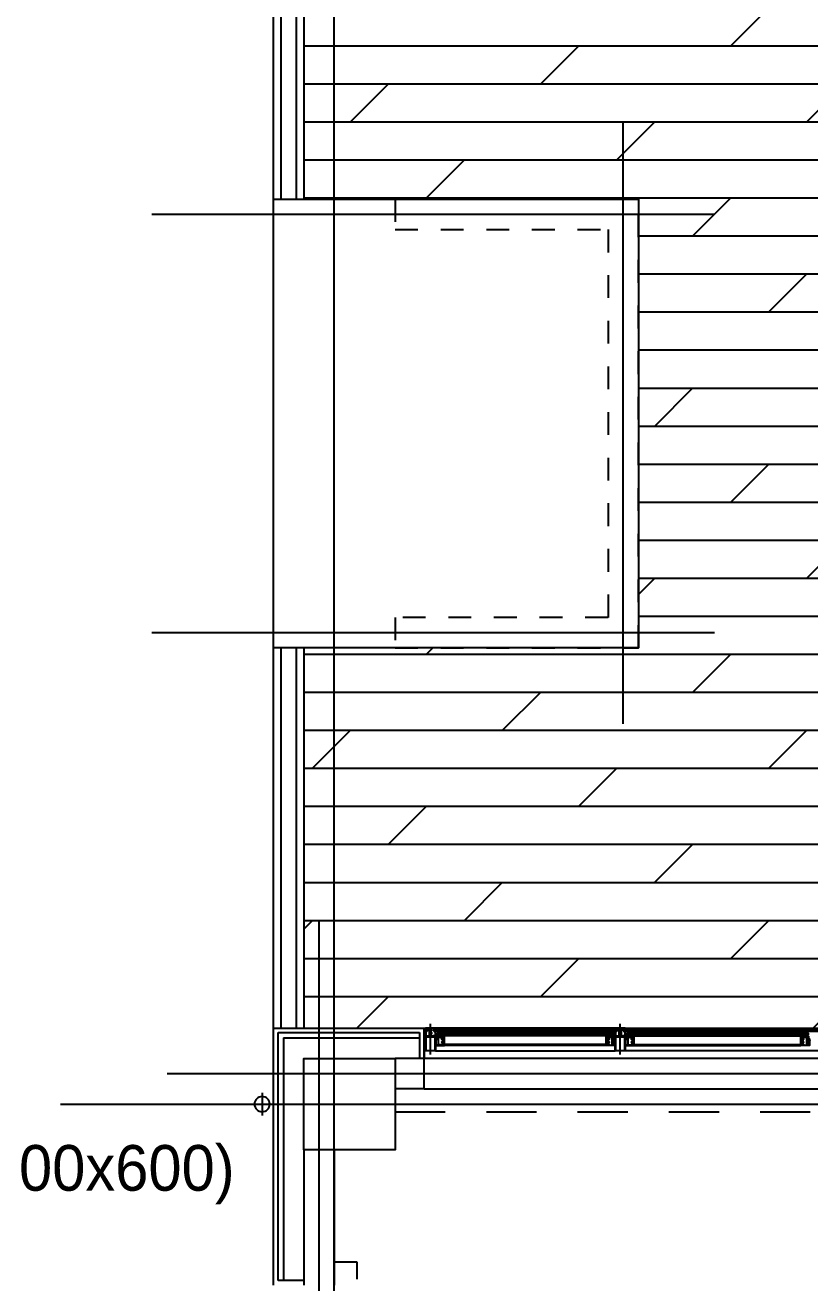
# Model space of a CAD drawing. Header units: millimetres. Extents: x -47382 to 204618, y -51045 to 127155.
# Drawn here: x 18367 to 23527, y 42696 to 50965 of the extents above; entities that cross this region are included whole.
import ezdxf
from ezdxf.enums import TextEntityAlignment as Align

# ---------------------------------------------------------------- set-up
doc = ezdxf.new("R2010")
doc.units = ezdxf.units.MM
doc.header["$LTSCALE"] = 300
doc.header["$MEASUREMENT"] = 0
for name, pattern in [('CEN', [62, 60, -1, 0, -1]), ('H1', [1, 0.5, -0.5]), ('HID', [2, 1.1, -0.9])]:
    doc.linetypes.add(name, pattern=pattern)
doc.layers.get('0').update_dxf_attribs({"linetype": 'CONTINUOUS'})
doc.layers.get('Defpoints').update_dxf_attribs({"color": 153, "linetype": 'CONTINUOUS'})
for name, color, linetype in [('8', 8, 'CONTINUOUS'), ('A-CEN', 1, 'CEN'), ('A-CODE-DRAIN', 6, 'CONTINUOUS'), ('A-CURTAIN', 4, 'HID'), ('A-FLOR-FLIN-TYP2', 8, 'CONTINUOUS'), ('A-FLOR-INSL', 8, 'CONTINUOUS'), ('A-FLOR-PAVE-PAT1', 251, 'CONTINUOUS'), ('A-FLOR-SUB-ELE', 7, 'CONTINUOUS'), ('A-OUT-FIN-TYP2', 4, 'CONTINUOUS'), ('A-ST-AXIS-CEN', 252, 'CEN'), ('A-ST-COL', 2, 'CONTINUOUS'), ('A-ST-CONC', 2, 'CONTINUOUS'), ('A-WALL-MASN', 3, 'CONTINUOUS'), ('A-WIN', 4, 'CONTINUOUS')]:
    doc.layers.add(name, color=color, linetype=linetype)
doc.styles.add('돋움', font='')
doc.styles.get('돋움').set_extended_font_data('Dotum')

# ---------------------------------------------------------------- blocks, each defined once
blk = doc.blocks.new('aw-6400')
at = {"layer": 'A-WIN', "color": 4}
for p, q in [((-10, 200), (-10, 0)), ((-10, 50), (-10, 200)), ((-5, 50), (-5, 200)), ((32.5, 25.8), (32.5, 227.1)), ((1247.5, 200), (65, 200)), ((1247.5, 186), (65, 186)), ((87.4, 177), (84.9, 153)), ((87.4, 178), (1225.1, 178)), ((87.4, 178), (87.4, 156)), ((87.4, 173), (1225.1, 173)), ((1225.1, 173), (1225.1, 178)), ((1280, 25.8), (1280, 227.1)), ((1312.5, 200), (6335, 200)), ((1312.5, 186), (6335, 186)), ((1334.9, 173), (1334.9, 178)), ((3785.1, 178), (1334.9, 178)), ((2505.1, 173), (1334.9, 173)), ((2505.1, 173), (2505.1, 178)), ((1187.5, 90), (84.5, 90)), ((87.4, 156), (87.4, 162)), ((87.4, 161), (1225.1, 161)), ((87.4, 156), (1225.1, 156)), ((103.9, 146), (103.9, 148)), ((1187.5, 148), (111.5, 148)), ((1187.5, 93), (125, 93)), ((1187.5, 85), (125, 85)), ((1225.1, 156), (1225.1, 162)), ((1334.9, 156), (1334.9, 162)), ((2505.1, 161), (1334.9, 161)), ((2505.1, 156), (1334.9, 156)), ((1372.5, 148), (2495.7, 148)), ((1372.5, 93), (2467.5, 93)), ((1372.5, 90), (2467.5, 90)), ((1372.5, 85), (2467.5, 85)), ((2505.1, 156), (2505.1, 162)), ((6410, 0), (-10, 0)), ((65, 50), (1247.5, 50)), ((6335, 50), (1312.5, 50))]:
    blk.add_line(p, q, dxfattribs=at)
for points in [[(7, 198), (7, 189.1, 1), (8.5, 189.1), (8.5, 198, -0.414214), (9, 198.5), (38.3, 198.5, -0.414214), (39.3, 197.5), (39.3, 184.2), (37.3, 184.2), (36.8, 185.7), (35.3, 185.7), (35.3, 183.7, 0.414214), (36.3, 182.7), (39.8, 182.7, 0.414214), (40.8, 183.7), (40.8, 197.5, -0.414214), (41.8, 198.5), (63, 198.5, -0.414214), (63.5, 198), (63.5, 188, -0.414214), (63, 187.5), (53.5, 187.5), (53.5, 185.3, 1), (55, 185.3), (55, 186), (65, 186), (65, 200), (0, 200), (0, 198.5), (6.5, 198.5, -0.414214)], [(0, 146), (8.9, 146, -1), (8.9, 144.9), (8, 144.9), (8, 143.3), (14, 143.3), (14, 144.9), (13, 144.9, -1), (13, 146), (16.5, 146, -0.414214), (17, 145.5), (17, 143.5, 0.414214), (17.5, 143), (25.5, 143, 0.414214), (26, 143.5), (26, 157.2), (26.3, 157.5), (26, 157.8), (26, 185, 0.414214), (25, 186), (11.5, 186), (11.5, 185.3, -1), (10, 185.3), (10, 186), (0, 186), (0, 188), (4.9, 188, 0.414214), (5.4, 188.5), (5.4, 196.7, -1), (6.9, 196.7), (6.9, 188.5, 0.414214), (7.4, 188), (38, 188, -0.414214), (39, 187), (39, 184.5), (37.5, 184.5), (37.1, 185.7, 0.322823), (36.6, 186), (28.5, 186, 0.414214), (28, 185.5), (28, 169.5, 0.414214), (28.5, 169), (36.7, 169, 0.284079), (37.1, 169.3), (37.5, 170), (39, 170), (39, 162, -0.414214), (38.5, 161.5), (36.2, 161.5, -1), (36.2, 163), (36.5, 163, 0.414214), (37, 163.5), (37, 166.2, 0.414214), (36.2, 167), (28.8, 167, 0.414214), (28, 166.2), (28, 163.5, 0.414214), (28.5, 163), (28.8, 163, -1), (28.8, 161.5), (28.5, 161.5, 0.414214), (28, 161), (28, 154, 0.414214), (28.5, 153.5), (28.8, 153.5, -1), (28.8, 152), (28.5, 152, 0.414214), (28, 151.5), (28, 148.8, 0.414214), (28.8, 148), (36.2, 148, 0.414214), (37, 148.8), (37, 151.5, 0.414214), (36.5, 152), (36.2, 152, -1), (36.2, 153.5), (38.5, 153.5, -0.414214), (39, 153), (39, 143.5, 0.414214), (39.5, 143), (48.5, 143, 0.414214), (49, 143.5), (49, 144, 0.414214), (48.5, 144.5), (47, 144.5, -1), (47, 146), (52, 146, -1), (52, 144.9), (51, 144.9), (51, 143.3), (57, 143.3), (57, 144.9), (56, 144.9, -1), (56, 146), (65, 146), (65, 50), (0, 50)], [(13.9, 143.9, -0.414214), (13.4, 143.4), (8.7, 143.4, -0.414214), (8.2, 143.9), (8.2, 144.4, -0.414214), (8.7, 144.9), (9.5, 144.9, 0.696601), (9.5, 146.3), (0, 146.3), (0, 179, -0.414214), (1, 180), (7.5, 180), (7.5, 185.5), (9.5, 185.5), (9.5, 179, -0.414214), (8.5, 178), (2, 178), (2, 148.6), (15.5, 148.6), (15.5, 146.3), (12.5, 146.3, 0.696601), (12.5, 144.9), (13.4, 144.9, -0.414214), (13.9, 144.4)], [(51.1, 143.9, 0.414214), (51.6, 143.4), (56.3, 143.4, 0.414214), (56.8, 143.9), (56.8, 144.4, 0.414214), (56.3, 144.9), (55.5, 144.9, -0.696601), (55.5, 146.3), (65, 146.3), (65, 179, 0.414214), (64, 180), (57.5, 180), (57.5, 185.5), (55.5, 185.5), (55.5, 179, 0.414214), (56.5, 178), (63, 178), (63, 148.6), (49.5, 148.6), (49.5, 146.3), (52.5, 146.3, -0.696601), (52.5, 144.9), (51.6, 144.9, 0.414214), (51.1, 144.4)], [(1261.4, 143.9, -0.414214), (1260.9, 143.4), (1256.2, 143.4, -0.414214), (1255.7, 143.9), (1255.7, 144.4, -0.414214), (1256.2, 144.9), (1257, 144.9, 0.696601), (1257, 146.3), (1247.5, 146.3), (1247.5, 179, -0.414214), (1248.5, 180), (1255, 180), (1255, 185.5), (1257, 185.5), (1257, 179, -0.414214), (1256, 178), (1249.5, 178), (1249.5, 148.6), (1263, 148.6), (1263, 146.3), (1260, 146.3, 0.696601), (1260, 144.9), (1260.9, 144.9, -0.414214), (1261.4, 144.4)], [(1298.6, 143.9, 0.414214), (1299.1, 143.4), (1303.8, 143.4, 0.414214), (1304.3, 143.9), (1304.3, 144.4, 0.414214), (1303.8, 144.9), (1303, 144.9, -0.696601), (1303, 146.3), (1312.5, 146.3), (1312.5, 179, 0.414214), (1311.5, 180), (1305, 180), (1305, 185.5), (1303, 185.5), (1303, 179, 0.414214), (1304, 178), (1310.5, 178), (1310.5, 148.6), (1297, 148.6), (1297, 146.3), (1300, 146.3, -0.696601), (1300, 144.9), (1299.1, 144.9, 0.414214), (1298.6, 144.4)], [(28.5, 145), (28.5, 141, -0.414214), (28, 140.5), (3, 140.5, 0.414214), (2.5, 140), (2.5, 53, 0.414214), (3, 52.5), (62, 52.5, 0.414214), (62.5, 53), (62.5, 140, 0.414214), (62, 140.5), (37, 140.5, -0.414214), (36.5, 141), (36.5, 145, 0.414214), (36, 145.5), (29, 145.5, 0.414214)], [(125, 90), (121.5, 90, 1), (121.5, 88.5), (123, 88.5), (123, 87), (115, 87), (115, 88.5), (116.5, 88.5, 1), (116.5, 90), (113, 90), (113, 87), (85.5, 87, -0.414213), (84.5, 88), (84.5, 131.9, 0.414213), (84, 132.4), (82, 132.4, 1), (82, 131.4), (82.5, 131.4), (82.5, 129, -0.414214), (82, 128.5), (76, 128.5, -0.414214), (75.5, 129), (75.5, 131.4), (76, 131.4, 1), (76, 132.4), (75.5, 132.4), (75.5, 137.6), (76, 137.6, 1), (76, 138.6), (75.5, 138.6), (75.5, 141, -0.414214), (76, 141.5), (82, 141.5, -0.414214), (82.5, 141), (82.5, 138.6), (82, 138.6, 1), (82, 137.6), (84, 137.6, 0.414214), (84.5, 138.1), (84.5, 146), (81, 146, 0.414214), (80.5, 145.5), (80.5, 145.5, 0.414214), (81, 145), (82.5, 145), (82.5, 143.5), (75.5, 143.5), (75.5, 145), (77, 145, 1), (77, 146), (73.5, 146), (73.5, 135.3), (73.8, 135), (73.5, 134.7), (73.5, 129.5, -0.414214), (73, 129), (68, 129), (68, 121), (66, 121, 0.414214), (65, 120, 0.414214), (66, 119), (68, 119), (68, 93), (66, 93, 0.414214), (65, 92, 0.414214), (66, 91), (68, 91), (68, 85), (125, 85)], [(1187.5, 90), (1191, 90, -1), (1191, 88.5), (1189.5, 88.5), (1189.5, 87), (1197.5, 87), (1197.5, 88.5), (1196, 88.5, -1), (1196, 90), (1199.5, 90), (1199.5, 87), (1227, 87, 0.414213), (1228, 88), (1228, 131.9, -0.414213), (1228.5, 132.4), (1230.5, 132.4, -1), (1230.5, 131.4), (1230, 131.4), (1230, 129, 0.414214), (1230.5, 128.5), (1236.5, 128.5, 0.414214), (1237, 129), (1237, 131.4), (1236.5, 131.4, -1), (1236.5, 132.4), (1237, 132.4), (1237, 137.6), (1236.5, 137.6, -1), (1236.5, 138.6), (1237, 138.6), (1237, 141, 0.414214), (1236.5, 141.5), (1230.5, 141.5, 0.414214), (1230, 141), (1230, 138.6), (1230.5, 138.6, -1), (1230.5, 137.6), (1228.5, 137.6, -0.414214), (1228, 138.1), (1228, 146), (1231.5, 146, -0.414214), (1232, 145.5), (1232, 145.5, -0.414214), (1231.5, 145), (1230, 145), (1230, 143.5), (1237, 143.5), (1237, 145), (1235.5, 145, -1), (1235.5, 146), (1239, 146), (1239, 135.3), (1238.7, 135), (1239, 134.7), (1239, 129.5, 0.414214), (1239.5, 129), (1244.5, 129), (1244.5, 121), (1246.5, 121, -0.414214), (1247.5, 120, -0.414214), (1246.5, 119), (1244.5, 119), (1244.5, 93), (1246.5, 93, -0.414214), (1247.5, 92, -0.414214), (1246.5, 91), (1244.5, 91), (1244.5, 85), (1187.5, 85)], [(1372.5, 90), (1369, 90, 1), (1369, 88.5), (1370.5, 88.5), (1370.5, 87), (1362.5, 87), (1362.5, 88.5), (1364, 88.5, 1), (1364, 90), (1360.5, 90), (1360.5, 87), (1333, 87, -0.414213), (1332, 88), (1332, 131.9, 0.414213), (1331.5, 132.4), (1329.5, 132.4, 1), (1329.5, 131.4), (1330, 131.4), (1330, 129, -0.414214), (1329.5, 128.5), (1323.5, 128.5, -0.414214), (1323, 129), (1323, 131.4), (1323.5, 131.4, 1), (1323.5, 132.4), (1323, 132.4), (1323, 137.6), (1323.5, 137.6, 1), (1323.5, 138.6), (1323, 138.6), (1323, 141, -0.414214), (1323.5, 141.5), (1329.5, 141.5, -0.414214), (1330, 141), (1330, 138.6), (1329.5, 138.6, 1), (1329.5, 137.6), (1331.5, 137.6, 0.414214), (1332, 138.1), (1332, 146), (1328.5, 146, 0.414214), (1328, 145.5), (1328, 145.5, 0.414214), (1328.5, 145), (1330, 145), (1330, 143.5), (1323, 143.5), (1323, 145), (1324.5, 145, 1), (1324.5, 146), (1321, 146), (1321, 135.3), (1321.3, 135), (1321, 134.7), (1321, 129.5, -0.414214), (1320.5, 129), (1315.5, 129), (1315.5, 121), (1313.5, 121, 0.414214), (1312.5, 120, 0.414214), (1313.5, 119), (1315.5, 119), (1315.5, 93), (1313.5, 93, 0.414214), (1312.5, 92, 0.414214), (1313.5, 91), (1315.5, 91), (1315.5, 85), (1372.5, 85)], [(2467.5, 90), (2471, 90, -1), (2471, 88.5), (2469.5, 88.5), (2469.5, 87), (2477.5, 87), (2477.5, 88.5), (2476, 88.5, -1), (2476, 90), (2479.5, 90), (2479.5, 87), (2507, 87, 0.414213), (2508, 88), (2508, 131.9, -0.414213), (2508.5, 132.4), (2510.5, 132.4, -1), (2510.5, 131.4), (2510, 131.4), (2510, 129, 0.414214), (2510.5, 128.5), (2516.5, 128.5, 0.414214), (2517, 129), (2517, 131.4), (2516.5, 131.4, -1), (2516.5, 132.4), (2517, 132.4), (2517, 137.6), (2516.5, 137.6, -1), (2516.5, 138.6), (2517, 138.6), (2517, 141, 0.414214), (2516.5, 141.5), (2510.5, 141.5, 0.414214), (2510, 141), (2510, 138.6), (2510.5, 138.6, -1), (2510.5, 137.6), (2508.5, 137.6, -0.414214), (2508, 138.1), (2508, 146), (2511.5, 146, -0.414214), (2512, 145.5), (2512, 145.5, -0.414214), (2511.5, 145), (2510, 145), (2510, 143.5), (2517, 143.5), (2517, 145), (2515.5, 145, -1), (2515.5, 146), (2519, 146), (2519, 135.3), (2518.7, 135), (2519, 134.7), (2519, 129.5, 0.414214), (2519.5, 129), (2524.5, 129), (2524.5, 121), (2526.5, 121, -0.414214), (2527.5, 120, -0.414214), (2526.5, 119), (2524.5, 119), (2524.5, 93), (2526.5, 93, -0.414214), (2527.5, 92, -0.414214), (2526.5, 91), (2524.5, 91), (2524.5, 85), (2467.5, 85)]]:
    blk.add_lwpolyline(points, format="xyb", close=True, dxfattribs=at)
for points in [[(111.5, 148), (111.5, 148.5, 1), (110, 148.5), (110, 148), (106.3, 148), (106, 147.7), (105.7, 148), (98.8, 148), (98.8, 153), (84.9, 153), (84.9, 155), (83.6, 155), (83.6, 153), (81.4, 153), (81.4, 167.7), (83.6, 167.7), (83.6, 165.7), (84.9, 165.7), (84.9, 169), (81.4, 169), (81.4, 178), (77.5, 178, 0.414214), (77.2, 177.7), (77.2, 176.8, 0.414214), (77.5, 176.5), (79.4, 176.5), (79.4, 167.2), (76.2, 167.2), (76.2, 164.2, 0.414214), (76.7, 163.7), (77.4, 163.7, 0.414214), (77.9, 164.2), (77.9, 165.2), (79.4, 165.2), (79.4, 163.7), (79.4, 161.5), (76.2, 161.5), (76.2, 157, 0.414214), (76.7, 156.5), (77.4, 156.5, 0.414214), (77.9, 157), (77.9, 159.5), (79.4, 159.5), (79.4, 151), (96.8, 151), (96.8, 144.5, 0.414214), (97.3, 144, 0.414214), (97.8, 144.5), (97.8, 145.4, -0.414214), (98.4, 146, -0.414214), (99, 145.4), (99, 139.2, -0.414214), (98.4, 138.6, -0.414214), (97.8, 139.2), (97.8, 140.1, 0.414214), (97.3, 140.6, 0.414214), (96.8, 140.1), (96.8, 137), (102.9, 137, 0.414214), (103.4, 137.5), (103.4, 139.5, 1), (102.4, 139.5, -0.414214), (101.9, 139), (101.6, 139, -0.414214), (101, 139.6), (101, 145.4, -0.414214), (101.6, 146), (101.9, 146, -0.414214), (102.4, 145.5, 1), (103.4, 145.5, -0.414214), (103.9, 146), (108.1, 146, -0.414214), (108.6, 145.5, 1), (109.6, 145.5, -0.414214), (110.1, 146), (110.4, 146, -0.414214), (111, 145.4), (111, 139.6, -0.414214), (110.4, 139), (110.1, 139, -0.414214), (109.6, 139.5, 1), (108.6, 139.5), (108.6, 137.5, 0.414214), (109.1, 137), (111, 137), (111, 128.5), (106, 128.5), (106, 124), (108, 124), (108, 126.5), (111, 126.5), (111, 106.5), (108, 106.5), (108, 109), (106, 109), (106, 104.5), (111, 104.5), (111, 95), (106, 95), (106, 93), (125, 93), (125, 148), (111.5, 148)], [(1201, 148), (1201, 148.5, -1), (1202.5, 148.5), (1202.5, 148), (1206.2, 148), (1206.5, 147.7), (1206.8, 148), (1213.7, 148), (1213.7, 153), (1227.6, 153), (1227.6, 155), (1228.9, 155), (1228.9, 153), (1231.1, 153), (1231.1, 167.7), (1228.9, 167.7), (1228.9, 165.7), (1227.6, 165.7), (1227.6, 169), (1231.1, 169), (1231.1, 178), (1235, 178, -0.414214), (1235.3, 177.7), (1235.3, 176.8, -0.414214), (1235, 176.5), (1233.1, 176.5), (1233.1, 167.2), (1236.3, 167.2), (1236.3, 164.2, -0.414214), (1235.8, 163.7), (1235.1, 163.7, -0.414214), (1234.6, 164.2), (1234.6, 165.2), (1233.1, 165.2), (1233.1, 163.7), (1233.1, 161.5), (1236.3, 161.5), (1236.3, 157, -0.414214), (1235.8, 156.5), (1235.1, 156.5, -0.414214), (1234.6, 157), (1234.6, 159.5), (1233.1, 159.5), (1233.1, 151), (1215.7, 151), (1215.7, 144.5, -0.414214), (1215.2, 144, -0.414214), (1214.7, 144.5), (1214.7, 145.4, 0.414214), (1214.1, 146, 0.414214), (1213.5, 145.4), (1213.5, 139.2, 0.414214), (1214.1, 138.6, 0.414214), (1214.7, 139.2), (1214.7, 140.1, -0.414214), (1215.2, 140.6, -0.414214), (1215.7, 140.1), (1215.7, 137), (1209.6, 137, -0.414214), (1209.1, 137.5), (1209.1, 139.5, -1), (1210.1, 139.5, 0.414214), (1210.6, 139), (1210.9, 139, 0.414214), (1211.5, 139.6), (1211.5, 145.4, 0.414214), (1210.9, 146), (1210.6, 146, 0.414214), (1210.1, 145.5, -1), (1209.1, 145.5, 0.414214), (1208.6, 146), (1204.4, 146, 0.414214), (1203.9, 145.5, -1), (1202.9, 145.5, 0.414214), (1202.4, 146), (1202.1, 146, 0.414214), (1201.5, 145.4), (1201.5, 139.6, 0.414214), (1202.1, 139), (1202.4, 139, 0.414214), (1202.9, 139.5, -1), (1203.9, 139.5), (1203.9, 137.5, -0.414214), (1203.4, 137), (1201.5, 137), (1201.5, 128.5), (1206.5, 128.5), (1206.5, 124), (1204.5, 124), (1204.5, 126.5), (1201.5, 126.5), (1201.5, 106.5), (1204.5, 106.5), (1204.5, 109), (1206.5, 109), (1206.5, 104.5), (1201.5, 104.5), (1201.5, 95), (1206.5, 95), (1206.5, 93), (1187.5, 93), (1187.5, 148), (1201, 148)], [(1280, 200), (1247.5, 200), (1247.5, 198.5), (1254, 198.5, -0.414214), (1254.5, 198), (1254.5, 189.1, 1), (1256, 189.1), (1256, 198, -0.414214), (1256.5, 198.5), (1304, 198.5), (1304, 189.1, 1), (1305.5, 189.1), (1305.5, 198, -0.414214), (1306, 198.5), (1312.5, 198.5), (1312.5, 200), (1280, 200)], [(1312.5, 50), (1247.5, 50), (1247.5, 146), (1256.4, 146, -1), (1256.4, 144.9), (1255.5, 144.9), (1255.5, 143.3), (1261.5, 143.3), (1261.5, 144.9), (1260.6, 144.9, -1), (1260.6, 146), (1264, 146, -0.414214), (1264.5, 145.5), (1264.5, 143.5, 0.414214), (1265, 143), (1273, 143, 0.414214), (1273.5, 143.5), (1273.5, 157.2), (1273.8, 157.5), (1273.5, 157.8), (1273.5, 185, 0.414214), (1272.5, 186), (1259, 186), (1259, 185.3, -1), (1257.5, 185.3), (1257.5, 186), (1247.5, 186), (1247.5, 188), (1252.4, 188, 0.414214), (1252.9, 188.5), (1252.9, 196.7, -1), (1254.4, 196.7), (1254.4, 188.5, 0.414214), (1254.9, 188), (1280, 188), (1305.1, 188, 0.414214), (1305.6, 188.5), (1305.6, 196.7, -1), (1307.1, 196.7), (1307.1, 188.5, 0.414214), (1307.6, 188), (1312.5, 188), (1312.5, 186), (1302.5, 186), (1302.5, 185.3, -1), (1301, 185.3), (1301, 186), (1287.5, 186, 0.414214), (1286.5, 185), (1286.5, 157.8), (1286.2, 157.5), (1286.5, 157.2), (1286.5, 143.5, 0.414214), (1287, 143), (1295, 143, 0.414214), (1295.5, 143.5), (1295.5, 145.5, -0.414214), (1296, 146), (1299.5, 146, -1), (1299.5, 144.9), (1298.5, 144.9), (1298.5, 143.3), (1304.5, 143.3), (1304.5, 144.9), (1303.6, 144.9, -1), (1303.6, 146), (1312.5, 146), (1312.5, 50)], [(1280, 167), (1276.3, 167, 0.414214), (1275.5, 166.2), (1275.5, 163.5, 0.414214), (1276, 163), (1276.3, 163, -1), (1276.3, 161.5), (1276, 161.5, 0.414214), (1275.5, 161), (1275.5, 154, 0.414214), (1276, 153.5), (1276.3, 153.5, -1), (1276.3, 152), (1276, 152, 0.414214), (1275.5, 151.5), (1275.5, 148.8, 0.414214), (1276.3, 148), (1280, 148)], [(1280, 167), (1283.7, 167, -0.414214), (1284.5, 166.2), (1284.5, 163.5, -0.414214), (1284, 163), (1283.7, 163, 1), (1283.7, 161.5), (1284, 161.5, -0.414214), (1284.5, 161), (1284.5, 154, -0.414214), (1284, 153.5), (1283.7, 153.5, 1), (1283.7, 152), (1284, 152, -0.414214), (1284.5, 151.5), (1284.5, 148.8, -0.414214), (1283.7, 148), (1280, 148)], [(1359, 148), (1359, 148.5, 1), (1357.5, 148.5), (1357.5, 148), (1353.8, 148), (1353.5, 147.7), (1353.2, 148), (1346.3, 148), (1346.3, 153), (1332.4, 153), (1332.4, 155), (1331.1, 155), (1331.1, 153), (1328.9, 153), (1328.9, 167.7), (1331.1, 167.7), (1331.1, 165.7), (1332.4, 165.7), (1332.4, 169), (1328.9, 169), (1328.9, 178), (1325, 178, 0.414214), (1324.7, 177.7), (1324.7, 176.8, 0.414214), (1325, 176.5), (1326.9, 176.5), (1326.9, 167.2), (1323.7, 167.2), (1323.7, 164.2, 0.414214), (1324.2, 163.7), (1324.9, 163.7, 0.414214), (1325.4, 164.2), (1325.4, 165.2), (1326.9, 165.2), (1326.9, 163.7), (1326.9, 161.5), (1323.7, 161.5), (1323.7, 157, 0.414214), (1324.2, 156.5), (1324.9, 156.5, 0.414214), (1325.4, 157), (1325.4, 159.5), (1326.9, 159.5), (1326.9, 151), (1344.3, 151), (1344.3, 144.5, 0.414214), (1344.8, 144, 0.414214), (1345.3, 144.5), (1345.3, 145.4, -0.414214), (1345.9, 146, -0.414214), (1346.5, 145.4), (1346.5, 139.2, -0.414214), (1345.9, 138.6, -0.414214), (1345.3, 139.2), (1345.3, 140.1, 0.414214), (1344.8, 140.6, 0.414214), (1344.3, 140.1), (1344.3, 137), (1350.4, 137, 0.414214), (1350.9, 137.5), (1350.9, 139.5, 1), (1349.9, 139.5, -0.414214), (1349.4, 139), (1349.1, 139, -0.414214), (1348.5, 139.6), (1348.5, 145.4, -0.414214), (1349.1, 146), (1349.4, 146, -0.414214), (1349.9, 145.5, 1), (1350.9, 145.5, -0.414214), (1351.4, 146), (1355.6, 146, -0.414214), (1356.1, 145.5, 1), (1357.1, 145.5, -0.414214), (1357.6, 146), (1357.9, 146, -0.414214), (1358.5, 145.4), (1358.5, 139.6, -0.414214), (1357.9, 139), (1357.6, 139, -0.414214), (1357.1, 139.5, 1), (1356.1, 139.5), (1356.1, 137.5, 0.414214), (1356.6, 137), (1358.5, 137), (1358.5, 128.5), (1353.5, 128.5), (1353.5, 124), (1355.5, 124), (1355.5, 126.5), (1358.5, 126.5), (1358.5, 106.5), (1355.5, 106.5), (1355.5, 109), (1353.5, 109), (1353.5, 104.5), (1358.5, 104.5), (1358.5, 95), (1353.5, 95), (1353.5, 93), (1372.5, 93), (1372.5, 148), (1359, 148)], [(2481, 148), (2481, 148.5, -1), (2482.5, 148.5), (2482.5, 148), (2486.2, 148), (2486.5, 147.7), (2486.8, 148), (2493.7, 148), (2493.7, 153), (2507.6, 153), (2507.6, 155), (2508.9, 155), (2508.9, 153), (2511.1, 153), (2511.1, 167.7), (2508.9, 167.7), (2508.9, 165.7), (2507.6, 165.7), (2507.6, 169), (2511.1, 169), (2511.1, 178), (2515, 178, -0.414214), (2515.3, 177.7), (2515.3, 176.8, -0.414214), (2515, 176.5), (2513.1, 176.5), (2513.1, 167.2), (2516.3, 167.2), (2516.3, 164.2, -0.414214), (2515.8, 163.7), (2515.1, 163.7, -0.414214), (2514.6, 164.2), (2514.6, 165.2), (2513.1, 165.2), (2513.1, 163.7), (2513.1, 161.5), (2516.3, 161.5), (2516.3, 157, -0.414214), (2515.8, 156.5), (2515.1, 156.5, -0.414214), (2514.6, 157), (2514.6, 159.5), (2513.1, 159.5), (2513.1, 151), (2495.7, 151), (2495.7, 144.5, -0.414214), (2495.2, 144, -0.414214), (2494.7, 144.5), (2494.7, 145.4, 0.414214), (2494.1, 146, 0.414214), (2493.5, 145.4), (2493.5, 139.2, 0.414214), (2494.1, 138.6, 0.414214), (2494.7, 139.2), (2494.7, 140.1, -0.414214), (2495.2, 140.6, -0.414214), (2495.7, 140.1), (2495.7, 137), (2489.6, 137, -0.414214), (2489.1, 137.5), (2489.1, 139.5, -1), (2490.1, 139.5, 0.414214), (2490.6, 139), (2490.9, 139, 0.414214), (2491.5, 139.6), (2491.5, 145.4, 0.414214), (2490.9, 146), (2490.6, 146, 0.414214), (2490.1, 145.5, -1), (2489.1, 145.5, 0.414214), (2488.6, 146), (2484.4, 146, 0.414214), (2483.9, 145.5, -1), (2482.9, 145.5, 0.414214), (2482.4, 146), (2482.1, 146, 0.414214), (2481.5, 145.4), (2481.5, 139.6, 0.414214), (2482.1, 139), (2482.4, 139, 0.414214), (2482.9, 139.5, -1), (2483.9, 139.5), (2483.9, 137.5, -0.414214), (2483.4, 137), (2481.5, 137), (2481.5, 128.5), (2486.5, 128.5), (2486.5, 124), (2484.5, 124), (2484.5, 126.5), (2481.5, 126.5), (2481.5, 106.5), (2484.5, 106.5), (2484.5, 109), (2486.5, 109), (2486.5, 104.5), (2481.5, 104.5), (2481.5, 95), (2486.5, 95), (2486.5, 93), (2467.5, 93), (2467.5, 148), (2481, 148)], [(1280, 145.5), (1276.5, 145.5, 0.414214), (1276, 145), (1276, 141, -0.414214), (1275.5, 140.5), (1250.5, 140.5, 0.414214), (1250, 140), (1250, 52.5), (1310, 52.5), (1310, 140, 0.414214), (1309.5, 140.5), (1284.5, 140.5, -0.414214), (1284, 141), (1284, 145, 0.414214), (1283.5, 145.5), (1280, 145.5)]]:
    blk.add_lwpolyline(points, format="xyb", dxfattribs=at)
for points in [[(87.4, 177), (87.4, 153), (84.9, 153), (84.9, 177)], [(1225.1, 177), (1225.1, 153), (1227.6, 153), (1227.6, 177)], [(1334.9, 177), (1334.9, 153), (1332.4, 153), (1332.4, 177)], [(2505.1, 177), (2505.1, 153), (2507.6, 153), (2507.6, 177)], [(70, 126.5), (82.5, 126.5), (82.5, 87), (70, 87)], [(123, 95), (113, 95), (113, 146), (123, 146)], [(1189.5, 95), (1199.5, 95), (1199.5, 146), (1189.5, 146)], [(1242.5, 126.5), (1230, 126.5), (1230, 87), (1242.5, 87)], [(1317.5, 126.5), (1330, 126.5), (1330, 87), (1317.5, 87)], [(1370.5, 95), (1360.5, 95), (1360.5, 146), (1370.5, 146)], [(2469.5, 95), (2479.5, 95), (2479.5, 146), (2469.5, 146)], [(2522.5, 126.5), (2510, 126.5), (2510, 87), (2522.5, 87)]]:
    blk.add_lwpolyline(points, close=True, dxfattribs=at)
blk.add_lwpolyline([(1284.5, 186), (1275.5, 186), (1275.5, 169), (1280, 169), (1284.5, 169), (1284.5, 186)], dxfattribs=at)
for centre, radius, start, end in [((84.4, 185.9), 8.43, 249.23698, 290.76302), ((1228.1, 185.9), 8.43, 249.23698, 290.76302), ((1331.9, 185.9), 8.43, 249.23698, 290.76302), ((2508.1, 185.9), 8.43, 249.23698, 290.76302), ((89.8, 135), 6.14, 153.40611, 206.59389), ((106, 127.7), 9.86, 73.82619, 106.17381), ((1206.5, 127.7), 9.86, 73.82619, 106.17381), ((1222.7, 135), 6.14, 333.40611, 26.59389), ((1337.3, 135), 6.14, 153.40611, 206.59389), ((1353.5, 127.7), 9.86, 73.82619, 106.17381), ((2486.5, 127.7), 9.86, 73.82619, 106.17381), ((2502.7, 135), 6.14, 333.40611, 26.59389)]:
    blk.add_arc(centre, radius, start, end, dxfattribs=at)
blk = doc.blocks.new('우수홈통1')
at = {"layer": 'A-CODE-DRAIN', "color": 6}
for p, q in [((-150, 0), (150, 0)), ((0, -150), (0, 150))]:
    blk.add_line(p, q, dxfattribs=at)
blk.add_circle((0, 0), 100, dxfattribs=at)
blk = doc.blocks.new('ACT 지상1층구조평면도')
at = {"layer": 'A-ST-COL'}
blk.add_lwpolyline([(67581.8, 94616.3), (67581.8, 95216.3), (68181.8, 95216.3), (68181.8, 94616.3), (67581.8, 94616.3)], dxfattribs=at)

msp = doc.modelspace()

# ---------------------------------------------------------------- hatches: boundary and pattern name
at = {"layer": 'A-FLOR-PAVE-PAT1'}
h = msp.add_hatch(dxfattribs=at)
h.set_pattern_fill('DOLMIT', color=256, scale=1000)
h.set_pattern_definition([(0, (-72021493.09, 8621329.2), (0, 250), []), (45, (-72021493.1, 8621329.2), (-499.999999, 499.999999), [353.553391, -707.106781])])
h.paths.add_polyline_path([(27200, 51971.4), (25000, 51971.4), (25000, 55474.8), (20201.1, 55474.8), (20200, 49821.4), (22400, 49821.4), (22400, 46871.4), (20200, 46871.4), (20200, 44371.4), (27200, 44371.4)])
h.paths.add_polyline_path([(25200, 52171.4), (25201.2, 55674.8), (25200, 55674.8)])
h.paths.add_polyline_path([(20202.4, 55674.8), (20201.2, 55674.8), (20201.2, 55573.1)])
edge = h.paths.add_edge_path()
edge.add_line((27400, 47271.4), (28750, 47271.4))
edge.add_line((28750, 47271.4), (28750, 48866.4))
edge.add_line((28750, 48866.4), (27970, 48866.4))
edge.add_arc((28825, 48866.4), 855, 98.40671, 180, ccw=False)
edge.add_line((28700, 49712.3), (28700, 49730.6))
edge.add_arc((28825, 50576.4), 854.9, 181.67061, 261.59508, ccw=False)
edge.add_line((27970.4, 50551.4), (27970.4, 50576.4))
edge.add_line((27970.4, 50576.4), (28750, 50576.4))
edge.add_line((28750, 50576.4), (28750, 52171.4))
edge.add_line((28750, 52171.4), (27400, 52171.4))
edge.add_line((27400, 52171.4), (27400, 47271.4))

# ---------------------------------------------------------------- linework, layer by layer
at = {"layer": '8', "linetype": 'H1'}
for points in [[(20800, 46871.4), (22300, 46871.4), (22400, 46871.4), (22400, 49821.4), (20800, 49821.4), (20800, 49621.4)], [(20800, 49621.4), (22200, 49621.4), (22200, 47071.4), (20800, 47071.4)], [(20800, 47071.4), (20800, 46871.4)]]:
    msp.add_lwpolyline(points, dxfattribs=at)
at = {"layer": 'A-CEN'}
for p, q in [((22300, 46371.4), (22300, 50321.4)), ((19200, 49721.4), (22900, 49721.4)), ((19200, 46971.4), (22900, 46971.4)), ((20300, 17081.4), (20300, 45081.4)), ((33800, 44071.4), (19300, 44071.4))]:
    msp.add_line(p, q, dxfattribs=at)
at = {"layer": 'A-CURTAIN'}
for points in [[(20800, 43971.4), (20800, 43821.4), (27600, 43821.4), (27600, 43971.4)], [(20400, 36121.4), (20550, 36121.4), (20550, 42831.4), (20400, 42831.4)]]:
    msp.add_lwpolyline(points, dxfattribs=at)
at = {"layer": 'A-FLOR-FLIN-TYP2'}
for p, q in [((20990, 44371.4), (27400, 44371.4)), ((20990, 43971.4), (27410, 43971.4))]:
    msp.add_line(p, q, dxfattribs=at)
at = {"layer": 'A-FLOR-INSL'}
for p, q in [((20065, 44306.4), (20960, 44306.4)), ((20065, 44306.4), (20065, 43361.4)), ((20065, 44191.4), (20065, 42711.4))]:
    msp.add_line(p, q, dxfattribs=at)
at = {"layer": 'A-FLOR-SUB-ELE'}
for p, q in [((20000, 44371.4), (20000, 55446.4)), ((20050, 49821.4), (20050, 55446.4)), ((20150, 55446.4), (20150, 49821.4)), ((20200, 55446.4), (20200, 49821.4)), ((20050, 44371.4), (20050, 46871.4)), ((20150, 46871.4), (20150, 44371.4)), ((20200, 46871.4), (20200, 44371.4))]:
    msp.add_line(p, q, dxfattribs=at)
msp.add_lwpolyline([(20000, 49821.4), (22400, 49821.4), (22400, 46871.4), (20000, 46871.4)], close=True, dxfattribs=at)
at = {"layer": 'A-OUT-FIN-TYP2'}
for p, q in [((20000, 43331.4), (20000, 44371.4)), ((20000, 44371.4), (20990, 44371.4)), ((20030, 43361.4), (20030, 44341.4)), ((20030, 44341.4), (20960, 44341.4)), ((20960, 44341.4), (20960, 44171.4)), ((20990, 44171.4), (20990, 44371.4)), ((20000, 42681.4), (20000, 44221.4)), ((20030, 42711.4), (20030, 44191.4)), ((20200, 42711.4), (20030, 42711.4))]:
    msp.add_line(p, q, dxfattribs=at)
at = {"layer": 'A-ST-AXIS-CEN'}
for p, q in [((20400, 0), (20400, 99371.4)), ((0, 43871.4), (36000, 43871.4))]:
    msp.add_line(p, q, dxfattribs=at)
at = {"layer": 'A-ST-CONC'}
for p, q in [((20990, 44171.4), (20800, 44171.4)), ((20990, 43971.4), (20990, 44171.4)), ((20990, 43971.4), (20800, 43971.4)), ((20200, 43571.4), (20200, 42681.4)), ((20400, 43571.4), (20400, 42681.4))]:
    msp.add_line(p, q, dxfattribs=at)
at = {"layer": 'A-WALL-MASN'}
msp.add_lwpolyline([(20800, 49821.4), (22400, 49821.4), (22400, 46871.4), (20800, 46871.4)], dxfattribs=at)

# ---------------------------------------------------------------- block references
for name, p in [('ACT 지상1층구조평면도', (-47381.8, -51044.9)), ('aw-6400', (21000, 44171.4))]:
    msp.add_blockref(name, p)
at = {"layer": 'A-CODE-DRAIN', "xscale": -0.5, "yscale": 0.5, "zscale": 0.5, "rotation": 180}
msp.add_blockref('우수홈통1', (19925, 43871.4), dxfattribs=at)

# ---------------------------------------------------------------- texts
at = {"layer": 'Defpoints', "linetype": 'Continuous', "style": '돋움'}
msp.add_text('C32(600x600)', height=300, dxfattribs=at).set_placement((18500.8, 43212.1), align=Align.BOTTOM_CENTER)

doc.saveas('drawing.dxf')
